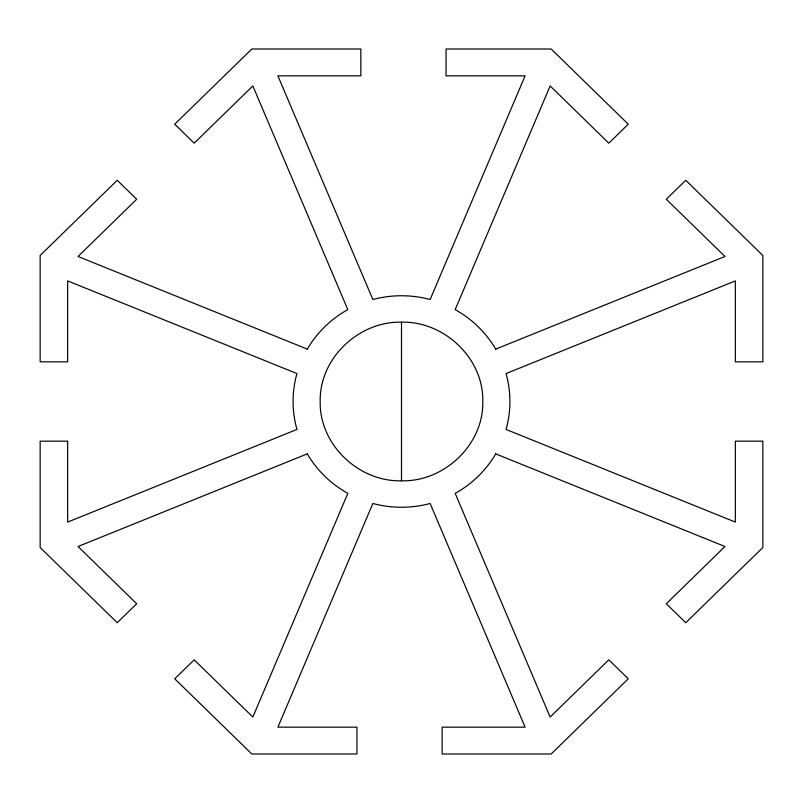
<?xml version="1.0" encoding="UTF-8"?>
<svg xmlns="http://www.w3.org/2000/svg" width="803" height="803" viewBox="0 0 803 803"><rect width="100%" height="100%" fill="white"/><g stroke="black" fill="none" stroke-linecap="round" stroke-linejoin="round"><path stroke-width="1.2" d="M495.682 349.134L724.968 256.488L666.309 199.254L685.762 180.284L762.85 255.484L762.85 361.842L735.347 361.842L735.347 280.909L506.051 373.566A103.306 103.306 0 0 1 506.061 429.444L735.347 522.091L735.347 441.158L762.85 441.158L762.85 547.516L685.762 622.716L666.309 603.746L724.968 546.512L495.682 453.866M307.318 453.866L78.032 546.512L136.691 603.746L117.238 622.716L40.15 547.516L40.15 441.158L67.653 441.158L67.653 522.091L296.949 429.434A103.306 103.306 0 0 1 296.939 373.556L67.653 280.909L67.653 361.842L40.15 361.842L40.15 255.484L117.238 180.284L136.691 199.254L78.032 256.488L307.318 349.134M401.5 322.184C358.811 321.049 319.243 358.359 320.196 401.5C319.243 444.641 358.811 481.951 401.5 480.816C444.189 481.951 483.757 444.641 482.804 401.5C483.757 358.359 444.179 321.049 401.5 322.184L401.5 480.816M495.722 349.114A107.12 107.12 0 0 0 455.16 309.657L550.155 85.951L608.815 143.175L628.267 124.204L551.179 49.003L446.066 49.003L446.066 75.833L525.112 75.833L430.137 299.509A110.975 110.975 0 0 0 372.863 299.509L277.888 75.833L360.848 75.833L360.848 49.003L251.821 49.003L174.733 124.204L194.185 143.175L252.845 85.951L347.819 309.627A107.12 107.12 0 0 0 307.278 349.114M307.278 453.886A107.12 107.12 0 0 0 347.84 493.343L252.845 717.049L194.185 659.825L174.733 678.796L251.821 753.997L356.933 753.997L356.933 727.167L277.888 727.167L372.863 503.491A110.975 110.975 0 0 0 430.137 503.491L525.112 727.167L442.152 727.167L442.152 753.997L551.179 753.997L628.267 678.796L608.815 659.825L550.155 717.049L455.181 493.373A107.12 107.12 0 0 0 495.722 453.886"/></g></svg>
